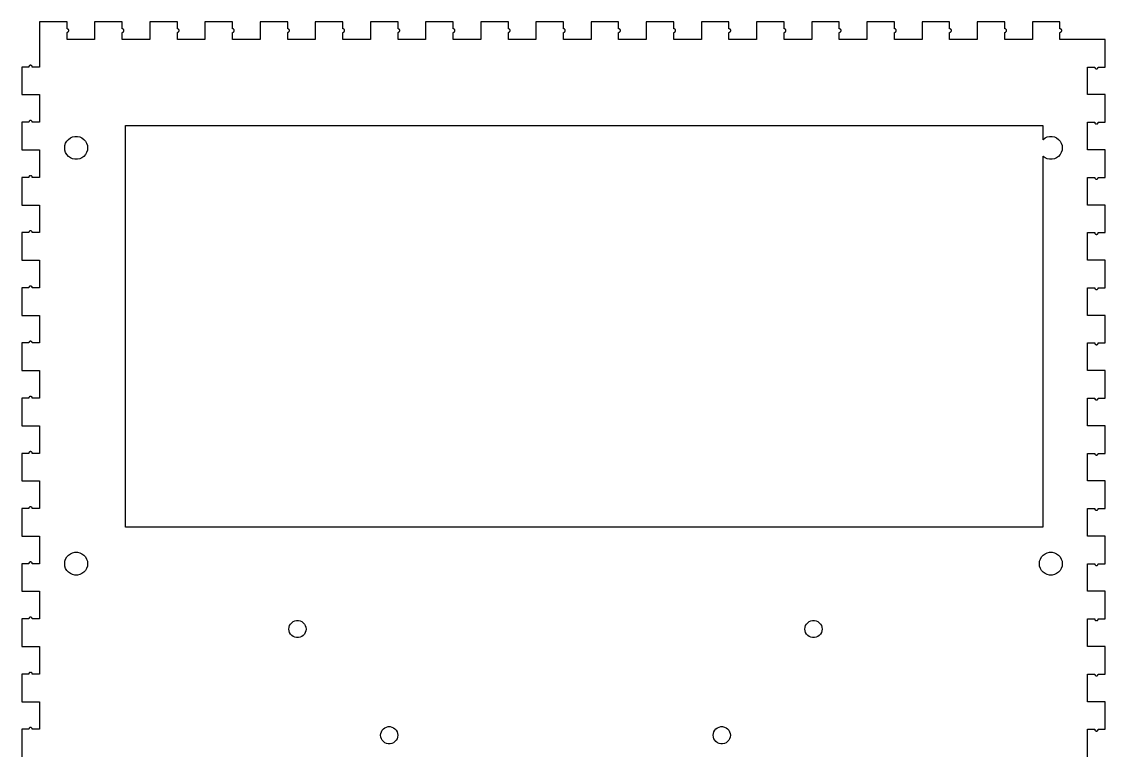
# Model space of a CAD drawing. Header units: metres. Extents: x -196 to 379, y -3 to 499.
# Drawn here: x -3.1 to 185.9, y 118.9 to 245.9 of the extents above; entities that cross this region are included whole.
import ezdxf

# ---------------------------------------------------------------- set-up
doc = ezdxf.new("R2010")
doc.units = ezdxf.units.M

msp = doc.modelspace()

# ---------------------------------------------------------------- linework, layer by layer
for p, q in [((4.81052, 245.9), (0, 245.9)), ((0, 245.9), (0, 237.989)), ((4.81052, 244.658), (4.81052, 245.9)), ((14.4316, 245.9), (9.62105, 245.9)), ((9.62105, 245.9), (9.62105, 242.8)), ((14.4316, 244.658), (14.4316, 245.9)), ((24.0526, 245.9), (19.2421, 245.9)), ((19.2421, 245.9), (19.2421, 242.8)), ((24.0526, 244.658), (24.0526, 245.9)), ((33.6737, 245.9), (28.8631, 245.9)), ((28.8631, 245.9), (28.8631, 242.8)), ((33.6737, 244.658), (33.6737, 245.9)), ((43.2947, 245.9), (38.4842, 245.9)), ((38.4842, 245.9), (38.4842, 242.8)), ((43.2947, 244.658), (43.2947, 245.9)), ((52.9158, 245.9), (48.1053, 245.9)), ((48.1053, 245.9), (48.1053, 242.8)), ((52.9158, 244.658), (52.9158, 245.9)), ((62.5368, 245.9), (57.7263, 245.9)), ((57.7263, 245.9), (57.7263, 242.8)), ((62.5368, 244.658), (62.5368, 245.9)), ((72.1579, 245.9), (67.3474, 245.9)), ((67.3474, 245.9), (67.3474, 242.8)), ((72.1579, 244.658), (72.1579, 245.9)), ((81.7789, 245.9), (76.9684, 245.9)), ((76.9684, 245.9), (76.9684, 242.8)), ((81.7789, 244.658), (81.7789, 245.9)), ((91.4, 245.9), (86.5895, 245.9)), ((86.5895, 245.9), (86.5895, 242.8)), ((91.4, 244.658), (91.4, 245.9)), ((101.021, 245.9), (96.2105, 245.9)), ((96.2105, 245.9), (96.2105, 242.8)), ((101.021, 244.658), (101.021, 245.9)), ((110.642, 245.9), (105.832, 245.9)), ((105.832, 245.9), (105.832, 242.8)), ((110.642, 244.658), (110.642, 245.9)), ((120.263, 245.9), (115.453, 245.9)), ((115.453, 245.9), (115.453, 242.8)), ((120.263, 244.658), (120.263, 245.9)), ((129.884, 245.9), (125.074, 245.9)), ((125.074, 245.9), (125.074, 242.8)), ((129.884, 244.658), (129.884, 245.9)), ((139.505, 245.9), (134.695, 245.9)), ((134.695, 245.9), (134.695, 242.8)), ((139.505, 244.658), (139.505, 245.9)), ((149.126, 245.9), (144.316, 245.9)), ((144.316, 245.9), (144.316, 242.8)), ((149.126, 244.658), (149.126, 245.9)), ((158.747, 245.9), (153.937, 245.9)), ((153.937, 245.9), (153.937, 242.8)), ((158.747, 244.658), (158.747, 245.9)), ((168.368, 245.9), (163.558, 245.9)), ((163.558, 245.9), (163.558, 242.8)), ((168.368, 244.658), (168.368, 245.9)), ((177.989, 245.9), (173.179, 245.9)), ((173.179, 245.9), (173.179, 242.8)), ((177.989, 244.658), (177.989, 245.9)), ((4.84293, 244.658), (4.81052, 244.658)), ((4.81052, 242.8), (4.81052, 244.042)), ((4.81052, 244.042), (4.84293, 244.042)), ((4.90631, 244.645), (4.84293, 244.658)), ((4.84293, 244.042), (4.90631, 244.055)), ((4.96552, 244.618), (4.90631, 244.645)), ((4.90631, 244.055), (4.96552, 244.082)), ((5.01794, 244.58), (4.96552, 244.618)), ((4.96552, 244.082), (5.01794, 244.12)), ((5.06131, 244.532), (5.01794, 244.58)), ((5.01794, 244.12), (5.06131, 244.168)), ((5.09372, 244.476), (5.06131, 244.532)), ((5.06131, 244.168), (5.09372, 244.224)), ((5.11374, 244.414), (5.09372, 244.476)), ((5.09372, 244.224), (5.11374, 244.286)), ((5.12051, 244.35), (5.11374, 244.414)), ((5.11374, 244.286), (5.12051, 244.35)), ((14.464, 244.658), (14.4316, 244.658)), ((14.4316, 242.8), (14.4316, 244.042)), ((14.4316, 244.042), (14.464, 244.042)), ((14.5274, 244.645), (14.464, 244.658)), ((14.464, 244.042), (14.5274, 244.055)), ((14.5866, 244.618), (14.5274, 244.645)), ((14.5274, 244.055), (14.5866, 244.082)), ((14.639, 244.58), (14.5866, 244.618)), ((14.5866, 244.082), (14.639, 244.12)), ((14.6824, 244.532), (14.639, 244.58)), ((14.639, 244.12), (14.6824, 244.168)), ((14.7148, 244.476), (14.6824, 244.532)), ((14.6824, 244.168), (14.7148, 244.224)), ((14.7348, 244.414), (14.7148, 244.476)), ((14.7148, 244.224), (14.7348, 244.286)), ((14.7416, 244.35), (14.7348, 244.414)), ((14.7348, 244.286), (14.7416, 244.35)), ((24.085, 244.658), (24.0526, 244.658)), ((24.0526, 242.8), (24.0526, 244.042)), ((24.0526, 244.042), (24.085, 244.042)), ((24.1484, 244.645), (24.085, 244.658)), ((24.085, 244.042), (24.1484, 244.055)), ((24.2076, 244.618), (24.1484, 244.645)), ((24.1484, 244.055), (24.2076, 244.082)), ((24.26, 244.58), (24.2076, 244.618)), ((24.2076, 244.082), (24.26, 244.12)), ((24.3034, 244.532), (24.26, 244.58)), ((24.26, 244.12), (24.3034, 244.168)), ((24.3358, 244.476), (24.3034, 244.532)), ((24.3034, 244.168), (24.3358, 244.224)), ((24.3558, 244.414), (24.3358, 244.476)), ((24.3358, 244.224), (24.3558, 244.286)), ((24.3626, 244.35), (24.3558, 244.414)), ((24.3558, 244.286), (24.3626, 244.35)), ((33.7061, 244.658), (33.6737, 244.658)), ((33.6737, 242.8), (33.6737, 244.042)), ((33.6737, 244.042), (33.7061, 244.042)), ((33.7695, 244.645), (33.7061, 244.658)), ((33.7061, 244.042), (33.7695, 244.055)), ((33.8287, 244.618), (33.7695, 244.645)), ((33.7695, 244.055), (33.8287, 244.082)), ((33.8811, 244.58), (33.8287, 244.618)), ((33.8287, 244.082), (33.8811, 244.12)), ((33.9245, 244.532), (33.8811, 244.58)), ((33.8811, 244.12), (33.9245, 244.168)), ((33.9569, 244.476), (33.9245, 244.532)), ((33.9245, 244.168), (33.9569, 244.224)), ((33.9769, 244.414), (33.9569, 244.476)), ((33.9569, 244.224), (33.9769, 244.286)), ((33.9837, 244.35), (33.9769, 244.414)), ((33.9769, 244.286), (33.9837, 244.35)), ((43.3271, 244.658), (43.2947, 244.658)), ((43.2947, 242.8), (43.2947, 244.042)), ((43.2947, 244.042), (43.3271, 244.042)), ((43.3905, 244.645), (43.3271, 244.658)), ((43.3271, 244.042), (43.3905, 244.055)), ((43.4497, 244.618), (43.3905, 244.645)), ((43.3905, 244.055), (43.4497, 244.082)), ((43.5022, 244.58), (43.4497, 244.618)), ((43.4497, 244.082), (43.5022, 244.12)), ((43.5455, 244.532), (43.5022, 244.58)), ((43.5022, 244.12), (43.5455, 244.168)), ((43.5779, 244.476), (43.5455, 244.532)), ((43.5455, 244.168), (43.5779, 244.224)), ((43.5979, 244.414), (43.5779, 244.476)), ((43.5779, 244.224), (43.5979, 244.286)), ((43.6047, 244.35), (43.5979, 244.414)), ((43.5979, 244.286), (43.6047, 244.35)), ((52.9482, 244.658), (52.9158, 244.658)), ((52.9158, 242.8), (52.9158, 244.042)), ((52.9158, 244.042), (52.9482, 244.042)), ((53.0116, 244.645), (52.9482, 244.658)), ((52.9482, 244.042), (53.0116, 244.055)), ((53.0708, 244.618), (53.0116, 244.645)), ((53.0116, 244.055), (53.0708, 244.082)), ((53.1232, 244.58), (53.0708, 244.618)), ((53.0708, 244.082), (53.1232, 244.12)), ((53.1666, 244.532), (53.1232, 244.58)), ((53.1232, 244.12), (53.1666, 244.168)), ((53.199, 244.476), (53.1666, 244.532)), ((53.1666, 244.168), (53.199, 244.224)), ((53.219, 244.414), (53.199, 244.476)), ((53.199, 244.224), (53.219, 244.286)), ((53.2258, 244.35), (53.219, 244.414)), ((53.219, 244.286), (53.2258, 244.35)), ((62.5692, 244.658), (62.5368, 244.658)), ((62.5368, 242.8), (62.5368, 244.042)), ((62.5368, 244.042), (62.5692, 244.042)), ((62.6326, 244.645), (62.5692, 244.658)), ((62.5692, 244.042), (62.6326, 244.055)), ((62.6918, 244.618), (62.6326, 244.645)), ((62.6326, 244.055), (62.6918, 244.082)), ((62.7442, 244.58), (62.6918, 244.618)), ((62.6918, 244.082), (62.7442, 244.12)), ((62.7876, 244.532), (62.7442, 244.58)), ((62.7442, 244.12), (62.7876, 244.168)), ((62.82, 244.476), (62.7876, 244.532)), ((62.7876, 244.168), (62.82, 244.224)), ((62.84, 244.414), (62.82, 244.476)), ((62.82, 244.224), (62.84, 244.286)), ((62.8468, 244.35), (62.84, 244.414)), ((62.84, 244.286), (62.8468, 244.35)), ((72.1903, 244.658), (72.1579, 244.658)), ((72.1579, 242.8), (72.1579, 244.042)), ((72.1579, 244.042), (72.1903, 244.042)), ((72.2537, 244.645), (72.1903, 244.658)), ((72.1903, 244.042), (72.2537, 244.055)), ((72.3129, 244.618), (72.2537, 244.645)), ((72.2537, 244.055), (72.3129, 244.082)), ((72.3653, 244.58), (72.3129, 244.618)), ((72.3129, 244.082), (72.3653, 244.12)), ((72.4087, 244.532), (72.3653, 244.58)), ((72.3653, 244.12), (72.4087, 244.168)), ((72.4411, 244.476), (72.4087, 244.532)), ((72.4087, 244.168), (72.4411, 244.224)), ((72.4611, 244.414), (72.4411, 244.476)), ((72.4411, 244.224), (72.4611, 244.286)), ((72.4679, 244.35), (72.4611, 244.414)), ((72.4611, 244.286), (72.4679, 244.35)), ((81.8113, 244.658), (81.7789, 244.658)), ((81.7789, 242.8), (81.7789, 244.042)), ((81.7789, 244.042), (81.8113, 244.042)), ((81.8747, 244.645), (81.8113, 244.658)), ((81.8113, 244.042), (81.8747, 244.055)), ((81.9339, 244.618), (81.8747, 244.645)), ((81.8747, 244.055), (81.9339, 244.082)), ((81.9864, 244.58), (81.9339, 244.618)), ((81.9339, 244.082), (81.9864, 244.12)), ((82.0297, 244.532), (81.9864, 244.58)), ((81.9864, 244.12), (82.0297, 244.168)), ((82.0621, 244.476), (82.0297, 244.532)), ((82.0297, 244.168), (82.0621, 244.224)), ((82.0822, 244.414), (82.0621, 244.476)), ((82.0621, 244.224), (82.0822, 244.286)), ((82.0889, 244.35), (82.0822, 244.414)), ((82.0822, 244.286), (82.0889, 244.35)), ((91.4324, 244.658), (91.4, 244.658)), ((91.4, 242.8), (91.4, 244.042)), ((91.4, 244.042), (91.4324, 244.042)), ((91.4958, 244.645), (91.4324, 244.658)), ((91.4324, 244.042), (91.4958, 244.055)), ((91.555, 244.618), (91.4958, 244.645)), ((91.4958, 244.055), (91.555, 244.082)), ((91.6074, 244.58), (91.555, 244.618)), ((91.555, 244.082), (91.6074, 244.12)), ((91.6508, 244.532), (91.6074, 244.58)), ((91.6074, 244.12), (91.6508, 244.168)), ((91.6832, 244.476), (91.6508, 244.532)), ((91.6508, 244.168), (91.6832, 244.224)), ((91.7032, 244.414), (91.6832, 244.476)), ((91.6832, 244.224), (91.7032, 244.286)), ((91.71, 244.35), (91.7032, 244.414)), ((91.7032, 244.286), (91.71, 244.35)), ((101.053, 244.658), (101.021, 244.658)), ((101.021, 242.8), (101.021, 244.042)), ((101.021, 244.042), (101.053, 244.042)), ((101.117, 244.645), (101.053, 244.658)), ((101.053, 244.042), (101.117, 244.055)), ((101.176, 244.618), (101.117, 244.645)), ((101.117, 244.055), (101.176, 244.082)), ((101.228, 244.58), (101.176, 244.618)), ((101.176, 244.082), (101.228, 244.12)), ((101.272, 244.532), (101.228, 244.58)), ((101.228, 244.12), (101.272, 244.168)), ((101.304, 244.476), (101.272, 244.532)), ((101.272, 244.168), (101.304, 244.224)), ((101.324, 244.414), (101.304, 244.476)), ((101.304, 244.224), (101.324, 244.286)), ((101.331, 244.35), (101.324, 244.414)), ((101.324, 244.286), (101.331, 244.35)), ((110.674, 244.658), (110.642, 244.658)), ((110.642, 242.8), (110.642, 244.042)), ((110.642, 244.042), (110.674, 244.042)), ((110.738, 244.645), (110.674, 244.658)), ((110.674, 244.042), (110.738, 244.055)), ((110.797, 244.618), (110.738, 244.645)), ((110.738, 244.055), (110.797, 244.082)), ((110.85, 244.58), (110.797, 244.618)), ((110.797, 244.082), (110.85, 244.12)), ((110.893, 244.532), (110.85, 244.58)), ((110.85, 244.12), (110.893, 244.168)), ((110.925, 244.476), (110.893, 244.532)), ((110.893, 244.168), (110.925, 244.224)), ((110.945, 244.414), (110.925, 244.476)), ((110.925, 244.224), (110.945, 244.286)), ((110.952, 244.35), (110.945, 244.414)), ((110.945, 244.286), (110.952, 244.35)), ((120.296, 244.658), (120.263, 244.658)), ((120.263, 242.8), (120.263, 244.042)), ((120.263, 244.042), (120.296, 244.042)), ((120.359, 244.645), (120.296, 244.658)), ((120.296, 244.042), (120.359, 244.055)), ((120.418, 244.618), (120.359, 244.645)), ((120.359, 244.055), (120.418, 244.082)), ((120.471, 244.58), (120.418, 244.618)), ((120.418, 244.082), (120.471, 244.12)), ((120.514, 244.532), (120.471, 244.58)), ((120.471, 244.12), (120.514, 244.168)), ((120.546, 244.476), (120.514, 244.532)), ((120.514, 244.168), (120.546, 244.224)), ((120.566, 244.414), (120.546, 244.476)), ((120.546, 244.224), (120.566, 244.286)), ((120.573, 244.35), (120.566, 244.414)), ((120.566, 244.286), (120.573, 244.35)), ((129.917, 244.658), (129.884, 244.658)), ((129.884, 242.8), (129.884, 244.042)), ((129.884, 244.042), (129.917, 244.042)), ((129.98, 244.645), (129.917, 244.658)), ((129.917, 244.042), (129.98, 244.055)), ((130.039, 244.618), (129.98, 244.645)), ((129.98, 244.055), (130.039, 244.082)), ((130.092, 244.58), (130.039, 244.618)), ((130.039, 244.082), (130.092, 244.12)), ((130.135, 244.532), (130.092, 244.58)), ((130.092, 244.12), (130.135, 244.168)), ((130.167, 244.476), (130.135, 244.532)), ((130.135, 244.168), (130.167, 244.224)), ((130.187, 244.414), (130.167, 244.476)), ((130.167, 244.224), (130.187, 244.286)), ((130.194, 244.35), (130.187, 244.414)), ((130.187, 244.286), (130.194, 244.35)), ((139.538, 244.658), (139.505, 244.658)), ((139.505, 242.8), (139.505, 244.042)), ((139.505, 244.042), (139.538, 244.042)), ((139.601, 244.645), (139.538, 244.658)), ((139.538, 244.042), (139.601, 244.055)), ((139.66, 244.618), (139.601, 244.645)), ((139.601, 244.055), (139.66, 244.082)), ((139.713, 244.58), (139.66, 244.618)), ((139.66, 244.082), (139.713, 244.12)), ((139.756, 244.532), (139.713, 244.58)), ((139.713, 244.12), (139.756, 244.168)), ((139.788, 244.476), (139.756, 244.532)), ((139.756, 244.168), (139.788, 244.224)), ((139.808, 244.414), (139.788, 244.476)), ((139.788, 244.224), (139.808, 244.286)), ((139.815, 244.35), (139.808, 244.414)), ((139.808, 244.286), (139.815, 244.35)), ((149.159, 244.658), (149.126, 244.658)), ((149.126, 242.8), (149.126, 244.042)), ((149.126, 244.042), (149.159, 244.042)), ((149.222, 244.645), (149.159, 244.658)), ((149.159, 244.042), (149.222, 244.055)), ((149.281, 244.618), (149.222, 244.645)), ((149.222, 244.055), (149.281, 244.082)), ((149.334, 244.58), (149.281, 244.618)), ((149.281, 244.082), (149.334, 244.12)), ((149.377, 244.532), (149.334, 244.58)), ((149.334, 244.12), (149.377, 244.168)), ((149.41, 244.476), (149.377, 244.532)), ((149.377, 244.168), (149.41, 244.224)), ((149.43, 244.414), (149.41, 244.476)), ((149.41, 244.224), (149.43, 244.286)), ((149.436, 244.35), (149.43, 244.414)), ((149.43, 244.286), (149.436, 244.35)), ((158.78, 244.658), (158.747, 244.658)), ((158.747, 242.8), (158.747, 244.042)), ((158.747, 244.042), (158.78, 244.042)), ((158.843, 244.645), (158.78, 244.658)), ((158.78, 244.042), (158.843, 244.055)), ((158.902, 244.618), (158.843, 244.645)), ((158.843, 244.055), (158.902, 244.082)), ((158.955, 244.58), (158.902, 244.618)), ((158.902, 244.082), (158.955, 244.12)), ((158.998, 244.532), (158.955, 244.58)), ((158.955, 244.12), (158.998, 244.168)), ((159.031, 244.476), (158.998, 244.532)), ((158.998, 244.168), (159.031, 244.224)), ((159.051, 244.414), (159.031, 244.476)), ((159.031, 244.224), (159.051, 244.286)), ((159.057, 244.35), (159.051, 244.414)), ((159.051, 244.286), (159.057, 244.35)), ((168.401, 244.658), (168.368, 244.658)), ((168.368, 242.8), (168.368, 244.042)), ((168.368, 244.042), (168.401, 244.042)), ((168.464, 244.645), (168.401, 244.658)), ((168.401, 244.042), (168.464, 244.055)), ((168.523, 244.618), (168.464, 244.645)), ((168.464, 244.055), (168.523, 244.082)), ((168.576, 244.58), (168.523, 244.618)), ((168.523, 244.082), (168.576, 244.12)), ((168.619, 244.532), (168.576, 244.58)), ((168.576, 244.12), (168.619, 244.168)), ((168.652, 244.476), (168.619, 244.532)), ((168.619, 244.168), (168.652, 244.224)), ((168.672, 244.414), (168.652, 244.476)), ((168.652, 244.224), (168.672, 244.286)), ((168.678, 244.35), (168.672, 244.414)), ((168.672, 244.286), (168.678, 244.35)), ((178.022, 244.658), (177.989, 244.658)), ((177.989, 242.8), (177.989, 244.042)), ((177.989, 244.042), (178.022, 244.042)), ((178.085, 244.645), (178.022, 244.658)), ((178.022, 244.042), (178.085, 244.055)), ((178.144, 244.618), (178.085, 244.645)), ((178.085, 244.055), (178.144, 244.082)), ((178.197, 244.58), (178.144, 244.618)), ((178.144, 244.082), (178.197, 244.12)), ((178.24, 244.532), (178.197, 244.58)), ((178.197, 244.12), (178.24, 244.168)), ((178.273, 244.476), (178.24, 244.532)), ((178.24, 244.168), (178.273, 244.224)), ((178.293, 244.414), (178.273, 244.476)), ((178.273, 244.224), (178.293, 244.286)), ((178.299, 244.35), (178.293, 244.414)), ((178.293, 244.286), (178.299, 244.35)), ((9.62105, 242.8), (4.81052, 242.8)), ((19.2421, 242.8), (14.4316, 242.8)), ((28.8631, 242.8), (24.0526, 242.8)), ((38.4842, 242.8), (33.6737, 242.8)), ((48.1053, 242.8), (43.2947, 242.8)), ((57.7263, 242.8), (52.9158, 242.8)), ((67.3474, 242.8), (62.5368, 242.8)), ((76.9684, 242.8), (72.1579, 242.8)), ((86.5895, 242.8), (81.7789, 242.8)), ((96.2105, 242.8), (91.4, 242.8)), ((105.832, 242.8), (101.021, 242.8)), ((115.453, 242.8), (110.642, 242.8)), ((125.074, 242.8), (120.263, 242.8)), ((134.695, 242.8), (129.884, 242.8)), ((144.316, 242.8), (139.505, 242.8)), ((153.937, 242.8), (149.126, 242.8)), ((163.558, 242.8), (158.747, 242.8)), ((173.179, 242.8), (168.368, 242.8)), ((185.9, 242.8), (177.989, 242.8)), ((185.9, 237.989), (185.9, 242.8)), ((-1.81845, 238.144), (-1.84482, 238.085)), ((-1.78036, 238.197), (-1.81845, 238.144)), ((-1.73219, 238.24), (-1.78036, 238.197)), ((-1.67607, 238.273), (-1.73219, 238.24)), ((-1.61444, 238.293), (-1.67607, 238.273)), ((-1.54999, 238.299), (-1.61444, 238.293)), ((-1.48553, 238.293), (-1.54999, 238.299)), ((-1.4239, 238.273), (-1.48553, 238.293)), ((-1.36777, 238.24), (-1.4239, 238.273)), ((-1.31961, 238.197), (-1.36777, 238.24)), ((-1.28152, 238.144), (-1.31961, 238.197)), ((-1.25516, 238.085), (-1.28152, 238.144)), ((-1.85829, 237.989), (-3.09999, 237.989)), ((-3.09999, 237.989), (-3.09999, 233.179)), ((-1.84482, 238.085), (-1.85829, 238.022)), ((-1.85829, 238.022), (-1.85829, 237.989)), ((-1.24168, 238.022), (-1.25516, 238.085)), ((-1.24168, 237.989), (-1.24168, 238.022)), ((0, 237.989), (-1.24168, 237.989)), ((182.8, 233.179), (182.8, 237.989)), ((182.8, 237.989), (184.042, 237.989)), ((184.042, 237.989), (184.042, 237.957)), ((184.042, 237.957), (184.055, 237.894)), ((184.055, 237.894), (184.082, 237.834)), ((184.082, 237.834), (184.12, 237.782)), ((184.12, 237.782), (184.168, 237.739)), ((184.168, 237.739), (184.224, 237.706)), ((184.224, 237.706), (184.286, 237.686)), ((184.286, 237.686), (184.35, 237.679)), ((184.35, 237.679), (184.414, 237.686)), ((184.414, 237.686), (184.476, 237.706)), ((184.476, 237.706), (184.532, 237.739)), ((184.532, 237.739), (184.58, 237.782)), ((184.58, 237.782), (184.618, 237.834)), ((184.618, 237.834), (184.645, 237.894)), ((184.645, 237.894), (184.658, 237.957)), ((184.658, 237.957), (184.658, 237.989)), ((184.658, 237.989), (185.9, 237.989)), ((-3.09999, 233.179), (0, 233.179)), ((0, 233.179), (0, 228.368)), ((185.9, 233.179), (182.8, 233.179)), ((185.9, 228.368), (185.9, 233.179)), ((-1.85829, 228.368), (-3.09999, 228.368)), ((-3.09999, 228.368), (-3.09999, 223.558)), ((-1.84482, 228.464), (-1.85829, 228.401)), ((-1.85829, 228.401), (-1.85829, 228.368)), ((-1.81845, 228.523), (-1.84482, 228.464)), ((-1.78036, 228.576), (-1.81845, 228.523)), ((-1.73219, 228.619), (-1.78036, 228.576)), ((-1.67607, 228.652), (-1.73219, 228.619)), ((-1.61444, 228.672), (-1.67607, 228.652)), ((-1.54999, 228.678), (-1.61444, 228.672)), ((-1.48553, 228.672), (-1.54999, 228.678)), ((-1.4239, 228.652), (-1.48553, 228.672)), ((-1.36777, 228.619), (-1.4239, 228.652)), ((-1.31961, 228.576), (-1.36777, 228.619)), ((-1.28152, 228.523), (-1.31961, 228.576)), ((-1.25516, 228.464), (-1.28152, 228.523)), ((-1.24168, 228.401), (-1.25516, 228.464)), ((-1.24168, 228.368), (-1.24168, 228.401)), ((0, 228.368), (-1.24168, 228.368)), ((15, 157.8), (15, 227.8)), ((15, 227.8), (175, 227.8)), ((175, 227.8), (175, 225.318)), ((182.8, 223.558), (182.8, 228.368)), ((182.8, 228.368), (184.042, 228.368)), ((184.042, 228.368), (184.042, 228.336)), ((184.042, 228.336), (184.055, 228.273)), ((184.055, 228.273), (184.082, 228.213)), ((184.082, 228.213), (184.12, 228.161)), ((184.12, 228.161), (184.168, 228.118)), ((184.168, 228.118), (184.224, 228.085)), ((184.224, 228.085), (184.286, 228.065)), ((184.286, 228.065), (184.35, 228.058)), ((184.35, 228.058), (184.414, 228.065)), ((184.414, 228.065), (184.476, 228.085)), ((184.476, 228.085), (184.532, 228.118)), ((184.532, 228.118), (184.58, 228.161)), ((184.58, 228.161), (184.618, 228.213)), ((184.618, 228.213), (184.645, 228.273)), ((184.645, 228.273), (184.658, 228.336)), ((184.658, 228.336), (184.658, 228.368)), ((184.658, 228.368), (185.9, 228.368)), ((4.57291, 224.713), (4.78195, 225.076)), ((4.78195, 225.076), (5.06174, 225.386)), ((5.06174, 225.386), (5.39999, 225.632)), ((5.39999, 225.632), (5.78195, 225.802)), ((5.78195, 225.802), (6.19093, 225.889)), ((6.19093, 225.889), (6.60905, 225.889)), ((6.60905, 225.889), (7.01802, 225.802)), ((7.01802, 225.802), (7.39999, 225.632)), ((7.39999, 225.632), (7.73825, 225.386)), ((7.73825, 225.386), (8.01802, 225.076)), ((8.01802, 225.076), (8.22708, 224.713)), ((175, 225.318), (175.062, 225.386)), ((175.062, 225.386), (175.4, 225.632)), ((175.4, 225.632), (175.782, 225.802)), ((175.782, 225.802), (176.191, 225.889)), ((176.191, 225.889), (176.609, 225.889)), ((176.609, 225.889), (177.018, 225.802)), ((177.018, 225.802), (177.4, 225.632)), ((177.4, 225.632), (177.738, 225.386)), ((177.738, 225.386), (178.018, 225.076)), ((178.018, 225.076), (178.227, 224.713)), ((-3.09999, 223.558), (0, 223.558)), ((0, 223.558), (0, 218.747)), ((4.39999, 223.9), (4.4437, 224.316)), ((4.4437, 223.484), (4.39999, 223.9)), ((4.4437, 224.316), (4.57291, 224.713)), ((4.57291, 223.087), (4.4437, 223.484)), ((4.78195, 222.724), (4.57291, 223.087)), ((8.22708, 223.087), (8.01802, 222.724)), ((8.22708, 224.713), (8.35629, 224.316)), ((8.35629, 223.484), (8.22708, 223.087)), ((8.35629, 224.316), (8.39999, 223.9)), ((8.39999, 223.9), (8.35629, 223.484)), ((178.227, 223.087), (178.018, 222.724)), ((178.227, 224.713), (178.356, 224.316)), ((178.356, 223.484), (178.227, 223.087)), ((178.356, 224.316), (178.4, 223.9)), ((178.4, 223.9), (178.356, 223.484)), ((185.9, 223.558), (182.8, 223.558)), ((185.9, 218.747), (185.9, 223.558)), ((5.06174, 222.414), (4.78195, 222.724)), ((5.39999, 222.168), (5.06174, 222.414)), ((5.78195, 221.998), (5.39999, 222.168)), ((6.19093, 221.911), (5.78195, 221.998)), ((6.60905, 221.911), (6.19093, 221.911)), ((7.01802, 221.998), (6.60905, 221.911)), ((7.39999, 222.168), (7.01802, 221.998)), ((7.73825, 222.414), (7.39999, 222.168)), ((8.01802, 222.724), (7.73825, 222.414)), ((175.062, 222.414), (175, 222.482)), ((175, 222.482), (175, 157.8)), ((175.4, 222.168), (175.062, 222.414)), ((175.782, 221.998), (175.4, 222.168)), ((176.191, 221.911), (175.782, 221.998)), ((176.609, 221.911), (176.191, 221.911)), ((177.018, 221.998), (176.609, 221.911)), ((177.4, 222.168), (177.018, 221.998)), ((177.738, 222.414), (177.4, 222.168)), ((178.018, 222.724), (177.738, 222.414)), ((-1.85829, 218.747), (-3.09999, 218.747)), ((-3.09999, 218.747), (-3.09999, 213.937)), ((-1.84482, 218.843), (-1.85829, 218.78)), ((-1.85829, 218.78), (-1.85829, 218.747)), ((-1.81845, 218.902), (-1.84482, 218.843)), ((-1.78036, 218.955), (-1.81845, 218.902)), ((-1.73219, 218.998), (-1.78036, 218.955)), ((-1.67607, 219.031), (-1.73219, 218.998)), ((-1.61444, 219.051), (-1.67607, 219.031)), ((-1.54999, 219.057), (-1.61444, 219.051)), ((-1.48553, 219.051), (-1.54999, 219.057)), ((-1.4239, 219.031), (-1.48553, 219.051)), ((-1.36777, 218.998), (-1.4239, 219.031)), ((-1.31961, 218.955), (-1.36777, 218.998)), ((-1.28152, 218.902), (-1.31961, 218.955)), ((-1.25516, 218.843), (-1.28152, 218.902)), ((-1.24168, 218.78), (-1.25516, 218.843)), ((-1.24168, 218.747), (-1.24168, 218.78)), ((0, 218.747), (-1.24168, 218.747)), ((182.8, 213.937), (182.8, 218.747)), ((182.8, 218.747), (184.042, 218.747)), ((184.042, 218.747), (184.042, 218.715)), ((184.042, 218.715), (184.055, 218.652)), ((184.055, 218.652), (184.082, 218.592)), ((184.082, 218.592), (184.12, 218.54)), ((184.12, 218.54), (184.168, 218.497)), ((184.168, 218.497), (184.224, 218.464)), ((184.224, 218.464), (184.286, 218.444)), ((184.286, 218.444), (184.35, 218.437)), ((184.35, 218.437), (184.414, 218.444)), ((184.414, 218.444), (184.476, 218.464)), ((184.476, 218.464), (184.532, 218.497)), ((184.532, 218.497), (184.58, 218.54)), ((184.58, 218.54), (184.618, 218.592)), ((184.618, 218.592), (184.645, 218.652)), ((184.645, 218.652), (184.658, 218.715)), ((184.658, 218.715), (184.658, 218.747)), ((184.658, 218.747), (185.9, 218.747)), ((-3.09999, 213.937), (0, 213.937)), ((0, 213.937), (0, 209.126)), ((185.9, 213.937), (182.8, 213.937)), ((185.9, 209.126), (185.9, 213.937)), ((-1.85829, 209.126), (-3.09999, 209.126)), ((-3.09999, 209.126), (-3.09999, 204.316)), ((-1.84482, 209.222), (-1.85829, 209.159)), ((-1.85829, 209.159), (-1.85829, 209.126)), ((-1.81845, 209.281), (-1.84482, 209.222)), ((-1.78036, 209.334), (-1.81845, 209.281)), ((-1.73219, 209.377), (-1.78036, 209.334)), ((-1.67607, 209.41), (-1.73219, 209.377)), ((-1.61444, 209.43), (-1.67607, 209.41)), ((-1.54999, 209.436), (-1.61444, 209.43)), ((-1.48553, 209.43), (-1.54999, 209.436)), ((-1.4239, 209.41), (-1.48553, 209.43)), ((-1.36777, 209.377), (-1.4239, 209.41)), ((-1.31961, 209.334), (-1.36777, 209.377)), ((-1.28152, 209.281), (-1.31961, 209.334)), ((-1.25516, 209.222), (-1.28152, 209.281)), ((-1.24168, 209.159), (-1.25516, 209.222)), ((-1.24168, 209.126), (-1.24168, 209.159)), ((0, 209.126), (-1.24168, 209.126)), ((182.8, 204.316), (182.8, 209.126)), ((182.8, 209.126), (184.042, 209.126)), ((184.042, 209.126), (184.042, 209.094)), ((184.042, 209.094), (184.055, 209.031)), ((184.055, 209.031), (184.082, 208.971)), ((184.082, 208.971), (184.12, 208.919)), ((184.12, 208.919), (184.168, 208.876)), ((184.168, 208.876), (184.224, 208.843)), ((184.224, 208.843), (184.286, 208.823)), ((184.286, 208.823), (184.35, 208.816)), ((184.35, 208.816), (184.414, 208.823)), ((184.414, 208.823), (184.476, 208.843)), ((184.476, 208.843), (184.532, 208.876)), ((184.532, 208.876), (184.58, 208.919)), ((184.58, 208.919), (184.618, 208.971)), ((184.618, 208.971), (184.645, 209.031)), ((184.645, 209.031), (184.658, 209.094)), ((184.658, 209.094), (184.658, 209.126)), ((184.658, 209.126), (185.9, 209.126)), ((-3.09999, 204.316), (0, 204.316)), ((0, 204.316), (0, 199.505)), ((185.9, 204.316), (182.8, 204.316)), ((185.9, 199.505), (185.9, 204.316)), ((-1.85829, 199.505), (-3.09999, 199.505)), ((-3.09999, 199.505), (-3.09999, 194.695)), ((-1.84482, 199.601), (-1.85829, 199.538)), ((-1.85829, 199.538), (-1.85829, 199.505)), ((-1.81845, 199.66), (-1.84482, 199.601)), ((-1.78036, 199.713), (-1.81845, 199.66)), ((-1.73219, 199.756), (-1.78036, 199.713)), ((-1.67607, 199.788), (-1.73219, 199.756)), ((-1.61444, 199.808), (-1.67607, 199.788)), ((-1.54999, 199.815), (-1.61444, 199.808)), ((-1.48553, 199.808), (-1.54999, 199.815)), ((-1.4239, 199.788), (-1.48553, 199.808)), ((-1.36777, 199.756), (-1.4239, 199.788)), ((-1.31961, 199.713), (-1.36777, 199.756)), ((-1.28152, 199.66), (-1.31961, 199.713)), ((-1.25516, 199.601), (-1.28152, 199.66)), ((-1.24168, 199.538), (-1.25516, 199.601)), ((-1.24168, 199.505), (-1.24168, 199.538)), ((0, 199.505), (-1.24168, 199.505)), ((182.8, 194.695), (182.8, 199.505)), ((182.8, 199.505), (184.042, 199.505)), ((184.042, 199.505), (184.042, 199.473)), ((184.042, 199.473), (184.055, 199.409)), ((184.055, 199.409), (184.082, 199.35)), ((184.082, 199.35), (184.12, 199.298)), ((184.12, 199.298), (184.168, 199.254)), ((184.168, 199.254), (184.224, 199.222)), ((184.224, 199.222), (184.286, 199.202)), ((184.286, 199.202), (184.35, 199.195)), ((184.35, 199.195), (184.414, 199.202)), ((184.414, 199.202), (184.476, 199.222)), ((184.476, 199.222), (184.532, 199.254)), ((184.532, 199.254), (184.58, 199.298)), ((184.58, 199.298), (184.618, 199.35)), ((184.618, 199.35), (184.645, 199.409)), ((184.645, 199.409), (184.658, 199.473)), ((184.658, 199.473), (184.658, 199.505)), ((184.658, 199.505), (185.9, 199.505)), ((-3.09999, 194.695), (0, 194.695)), ((0, 194.695), (0, 189.884)), ((185.9, 194.695), (182.8, 194.695)), ((185.9, 189.884), (185.9, 194.695)), ((-1.85829, 189.884), (-3.09999, 189.884)), ((-3.09999, 189.884), (-3.09999, 185.074)), ((-1.84482, 189.98), (-1.85829, 189.917)), ((-1.85829, 189.917), (-1.85829, 189.884)), ((-1.81845, 190.039), (-1.84482, 189.98)), ((-1.78036, 190.092), (-1.81845, 190.039)), ((-1.73219, 190.135), (-1.78036, 190.092)), ((-1.67607, 190.167), (-1.73219, 190.135)), ((-1.61444, 190.187), (-1.67607, 190.167)), ((-1.54999, 190.194), (-1.61444, 190.187)), ((-1.48553, 190.187), (-1.54999, 190.194)), ((-1.4239, 190.167), (-1.48553, 190.187)), ((-1.36777, 190.135), (-1.4239, 190.167)), ((-1.31961, 190.092), (-1.36777, 190.135)), ((-1.28152, 190.039), (-1.31961, 190.092)), ((-1.25516, 189.98), (-1.28152, 190.039)), ((-1.24168, 189.917), (-1.25516, 189.98)), ((-1.24168, 189.884), (-1.24168, 189.917)), ((0, 189.884), (-1.24168, 189.884)), ((182.8, 185.074), (182.8, 189.884)), ((182.8, 189.884), (184.042, 189.884)), ((184.042, 189.884), (184.042, 189.852)), ((184.042, 189.852), (184.055, 189.788)), ((184.055, 189.788), (184.082, 189.729)), ((184.082, 189.729), (184.12, 189.677)), ((184.12, 189.677), (184.168, 189.633)), ((184.168, 189.633), (184.224, 189.601)), ((184.224, 189.601), (184.286, 189.581)), ((184.286, 189.581), (184.35, 189.574)), ((184.35, 189.574), (184.414, 189.581)), ((184.414, 189.581), (184.476, 189.601)), ((184.476, 189.601), (184.532, 189.633)), ((184.532, 189.633), (184.58, 189.677)), ((184.58, 189.677), (184.618, 189.729)), ((184.618, 189.729), (184.645, 189.788)), ((184.645, 189.788), (184.658, 189.852)), ((184.658, 189.852), (184.658, 189.884)), ((184.658, 189.884), (185.9, 189.884)), ((-3.09999, 185.074), (0, 185.074)), ((0, 185.074), (0, 180.263)), ((185.9, 185.074), (182.8, 185.074)), ((185.9, 180.263), (185.9, 185.074)), ((-1.85829, 180.263), (-3.09999, 180.263)), ((-3.09999, 180.263), (-3.09999, 175.453)), ((-1.84482, 180.359), (-1.85829, 180.296)), ((-1.85829, 180.296), (-1.85829, 180.263)), ((-1.81845, 180.418), (-1.84482, 180.359)), ((-1.78036, 180.471), (-1.81845, 180.418)), ((-1.73219, 180.514), (-1.78036, 180.471)), ((-1.67607, 180.546), (-1.73219, 180.514)), ((-1.61444, 180.566), (-1.67607, 180.546)), ((-1.54999, 180.573), (-1.61444, 180.566)), ((-1.48553, 180.566), (-1.54999, 180.573)), ((-1.4239, 180.546), (-1.48553, 180.566)), ((-1.36777, 180.514), (-1.4239, 180.546)), ((-1.31961, 180.471), (-1.36777, 180.514)), ((-1.28152, 180.418), (-1.31961, 180.471)), ((-1.25516, 180.359), (-1.28152, 180.418)), ((-1.24168, 180.296), (-1.25516, 180.359)), ((-1.24168, 180.263), (-1.24168, 180.296)), ((0, 180.263), (-1.24168, 180.263)), ((182.8, 175.453), (182.8, 180.263)), ((182.8, 180.263), (184.042, 180.263)), ((184.042, 180.263), (184.042, 180.231)), ((184.042, 180.231), (184.055, 180.167)), ((184.055, 180.167), (184.082, 180.108)), ((184.082, 180.108), (184.12, 180.056)), ((184.12, 180.056), (184.168, 180.012)), ((184.168, 180.012), (184.224, 179.98)), ((184.224, 179.98), (184.286, 179.96)), ((184.286, 179.96), (184.35, 179.953)), ((184.35, 179.953), (184.414, 179.96)), ((184.414, 179.96), (184.476, 179.98)), ((184.476, 179.98), (184.532, 180.012)), ((184.532, 180.012), (184.58, 180.056)), ((184.58, 180.056), (184.618, 180.108)), ((184.618, 180.108), (184.645, 180.167)), ((184.645, 180.167), (184.658, 180.231)), ((184.658, 180.231), (184.658, 180.263)), ((184.658, 180.263), (185.9, 180.263)), ((-3.09999, 175.453), (0, 175.453)), ((0, 175.453), (0, 170.642)), ((185.9, 175.453), (182.8, 175.453)), ((185.9, 170.642), (185.9, 175.453)), ((-1.85829, 170.642), (-3.09999, 170.642)), ((-3.09999, 170.642), (-3.09999, 165.832)), ((-1.84482, 170.738), (-1.85829, 170.674)), ((-1.85829, 170.674), (-1.85829, 170.642)), ((-1.81845, 170.797), (-1.84482, 170.738)), ((-1.78036, 170.85), (-1.81845, 170.797)), ((-1.73219, 170.893), (-1.78036, 170.85)), ((-1.67607, 170.925), (-1.73219, 170.893)), ((-1.61444, 170.945), (-1.67607, 170.925)), ((-1.54999, 170.952), (-1.61444, 170.945)), ((-1.48553, 170.945), (-1.54999, 170.952)), ((-1.4239, 170.925), (-1.48553, 170.945)), ((-1.36777, 170.893), (-1.4239, 170.925)), ((-1.31961, 170.85), (-1.36777, 170.893)), ((-1.28152, 170.797), (-1.31961, 170.85)), ((-1.25516, 170.738), (-1.28152, 170.797)), ((-1.24168, 170.674), (-1.25516, 170.738)), ((-1.24168, 170.642), (-1.24168, 170.674)), ((0, 170.642), (-1.24168, 170.642)), ((182.8, 165.832), (182.8, 170.642)), ((182.8, 170.642), (184.042, 170.642)), ((184.042, 170.642), (184.042, 170.61)), ((184.042, 170.61), (184.055, 170.546)), ((184.055, 170.546), (184.082, 170.487)), ((184.082, 170.487), (184.12, 170.435)), ((184.12, 170.435), (184.168, 170.391)), ((184.168, 170.391), (184.224, 170.359)), ((184.224, 170.359), (184.286, 170.339)), ((184.286, 170.339), (184.35, 170.332)), ((184.35, 170.332), (184.414, 170.339)), ((184.414, 170.339), (184.476, 170.359)), ((184.476, 170.359), (184.532, 170.391)), ((184.532, 170.391), (184.58, 170.435)), ((184.58, 170.435), (184.618, 170.487)), ((184.618, 170.487), (184.645, 170.546)), ((184.645, 170.546), (184.658, 170.61)), ((184.658, 170.61), (184.658, 170.642)), ((184.658, 170.642), (185.9, 170.642)), ((-3.09999, 165.832), (0, 165.832)), ((0, 165.832), (0, 161.021)), ((185.9, 165.832), (182.8, 165.832)), ((185.9, 161.021), (185.9, 165.832)), ((-1.85829, 161.021), (-3.09999, 161.021)), ((-3.09999, 161.021), (-3.09999, 156.211)), ((-1.84482, 161.117), (-1.85829, 161.053)), ((-1.85829, 161.053), (-1.85829, 161.021)), ((-1.81845, 161.176), (-1.84482, 161.117)), ((-1.78036, 161.228), (-1.81845, 161.176)), ((-1.73219, 161.272), (-1.78036, 161.228)), ((-1.67607, 161.304), (-1.73219, 161.272)), ((-1.61444, 161.324), (-1.67607, 161.304)), ((-1.54999, 161.331), (-1.61444, 161.324)), ((-1.48553, 161.324), (-1.54999, 161.331)), ((-1.4239, 161.304), (-1.48553, 161.324)), ((-1.36777, 161.272), (-1.4239, 161.304)), ((-1.31961, 161.228), (-1.36777, 161.272)), ((-1.28152, 161.176), (-1.31961, 161.228)), ((-1.25516, 161.117), (-1.28152, 161.176)), ((-1.24168, 161.053), (-1.25516, 161.117)), ((-1.24168, 161.021), (-1.24168, 161.053)), ((0, 161.021), (-1.24168, 161.021)), ((182.8, 156.211), (182.8, 161.021)), ((182.8, 161.021), (184.042, 161.021)), ((184.042, 161.021), (184.042, 160.989)), ((184.042, 160.989), (184.055, 160.925)), ((184.055, 160.925), (184.082, 160.866)), ((184.082, 160.866), (184.12, 160.814)), ((184.12, 160.814), (184.168, 160.77)), ((184.168, 160.77), (184.224, 160.738)), ((184.224, 160.738), (184.286, 160.718)), ((184.286, 160.718), (184.35, 160.711)), ((184.35, 160.711), (184.414, 160.718)), ((184.414, 160.718), (184.476, 160.738)), ((184.476, 160.738), (184.532, 160.77)), ((184.532, 160.77), (184.58, 160.814)), ((184.58, 160.814), (184.618, 160.866)), ((184.618, 160.866), (184.645, 160.925)), ((184.645, 160.925), (184.658, 160.989)), ((184.658, 160.989), (184.658, 161.021)), ((184.658, 161.021), (185.9, 161.021)), ((175, 157.8), (15, 157.8)), ((-3.09999, 156.211), (0, 156.211)), ((0, 156.211), (0, 151.4)), ((185.9, 156.211), (182.8, 156.211)), ((185.9, 151.4), (185.9, 156.211)), ((5.06174, 152.886), (5.39999, 153.132)), ((5.39999, 153.132), (5.78195, 153.302)), ((5.78195, 153.302), (6.19093, 153.389)), ((6.19093, 153.389), (6.60905, 153.389)), ((6.60905, 153.389), (7.01802, 153.302)), ((7.01802, 153.302), (7.39999, 153.132)), ((7.39999, 153.132), (7.73825, 152.886)), ((175.062, 152.886), (175.4, 153.132)), ((175.4, 153.132), (175.782, 153.302)), ((175.782, 153.302), (176.191, 153.389)), ((176.191, 153.389), (176.609, 153.389)), ((176.609, 153.389), (177.018, 153.302)), ((177.018, 153.302), (177.4, 153.132)), ((177.4, 153.132), (177.738, 152.886)), ((-1.85829, 151.4), (-3.09999, 151.4)), ((-3.09999, 151.4), (-3.09999, 146.589)), ((-1.84482, 151.496), (-1.85829, 151.432)), ((-1.85829, 151.432), (-1.85829, 151.4)), ((-1.81845, 151.555), (-1.84482, 151.496)), ((-1.78036, 151.607), (-1.81845, 151.555)), ((-1.73219, 151.651), (-1.78036, 151.607)), ((-1.67607, 151.683), (-1.73219, 151.651)), ((-1.61444, 151.703), (-1.67607, 151.683)), ((-1.54999, 151.71), (-1.61444, 151.703)), ((-1.48553, 151.703), (-1.54999, 151.71)), ((-1.4239, 151.683), (-1.48553, 151.703)), ((-1.36777, 151.651), (-1.4239, 151.683)), ((-1.31961, 151.607), (-1.36777, 151.651)), ((-1.28152, 151.555), (-1.31961, 151.607)), ((-1.25516, 151.496), (-1.28152, 151.555)), ((-1.24168, 151.432), (-1.25516, 151.496)), ((-1.24168, 151.4), (-1.24168, 151.432)), ((0, 151.4), (-1.24168, 151.4)), ((4.39999, 151.4), (4.4437, 151.816)), ((4.4437, 150.984), (4.39999, 151.4)), ((4.4437, 151.816), (4.57291, 152.213)), ((4.57291, 152.213), (4.78195, 152.576)), ((4.78195, 152.576), (5.06174, 152.886)), ((7.73825, 152.886), (8.01802, 152.576)), ((8.01802, 152.576), (8.22708, 152.213)), ((8.22708, 152.213), (8.35629, 151.816)), ((8.35629, 151.816), (8.39999, 151.4)), ((8.39999, 151.4), (8.35629, 150.984)), ((174.4, 151.4), (174.444, 151.816)), ((174.444, 150.984), (174.4, 151.4)), ((174.444, 151.816), (174.573, 152.213)), ((174.573, 152.213), (174.782, 152.576)), ((174.782, 152.576), (175.062, 152.886)), ((177.738, 152.886), (178.018, 152.576)), ((178.018, 152.576), (178.227, 152.213)), ((178.227, 152.213), (178.356, 151.816)), ((178.356, 151.816), (178.4, 151.4)), ((178.4, 151.4), (178.356, 150.984)), ((182.8, 146.589), (182.8, 151.4)), ((182.8, 151.4), (184.042, 151.4)), ((184.042, 151.4), (184.042, 151.368)), ((184.042, 151.368), (184.055, 151.304)), ((184.055, 151.304), (184.082, 151.245)), ((184.082, 151.245), (184.12, 151.193)), ((184.58, 151.193), (184.618, 151.245)), ((184.618, 151.245), (184.645, 151.304)), ((184.645, 151.304), (184.658, 151.368)), ((184.658, 151.368), (184.658, 151.4)), ((184.658, 151.4), (185.9, 151.4)), ((4.57291, 150.587), (4.4437, 150.984)), ((4.78195, 150.224), (4.57291, 150.587)), ((5.06174, 149.914), (4.78195, 150.224)), ((5.39999, 149.668), (5.06174, 149.914)), ((5.78195, 149.498), (5.39999, 149.668)), ((6.19093, 149.411), (5.78195, 149.498)), ((6.60905, 149.411), (6.19093, 149.411)), ((7.01802, 149.498), (6.60905, 149.411)), ((7.39999, 149.668), (7.01802, 149.498)), ((7.73825, 149.914), (7.39999, 149.668)), ((8.01802, 150.224), (7.73825, 149.914)), ((8.22708, 150.587), (8.01802, 150.224)), ((8.35629, 150.984), (8.22708, 150.587)), ((174.573, 150.587), (174.444, 150.984)), ((174.782, 150.224), (174.573, 150.587)), ((175.062, 149.914), (174.782, 150.224)), ((175.4, 149.668), (175.062, 149.914)), ((175.782, 149.498), (175.4, 149.668)), ((176.191, 149.411), (175.782, 149.498)), ((176.609, 149.411), (176.191, 149.411)), ((177.018, 149.498), (176.609, 149.411)), ((177.4, 149.668), (177.018, 149.498)), ((177.738, 149.914), (177.4, 149.668)), ((178.018, 150.224), (177.738, 149.914)), ((178.227, 150.587), (178.018, 150.224)), ((178.356, 150.984), (178.227, 150.587)), ((184.12, 151.193), (184.168, 151.149)), ((184.168, 151.149), (184.224, 151.117)), ((184.224, 151.117), (184.286, 151.097)), ((184.286, 151.097), (184.35, 151.09)), ((184.35, 151.09), (184.414, 151.097)), ((184.414, 151.097), (184.476, 151.117)), ((184.476, 151.117), (184.532, 151.149)), ((184.532, 151.149), (184.58, 151.193)), ((-3.09999, 146.589), (0, 146.589)), ((0, 146.589), (0, 141.779)), ((185.9, 146.589), (182.8, 146.589)), ((185.9, 141.779), (185.9, 146.589)), ((-1.85829, 141.779), (-3.09999, 141.779)), ((-3.09999, 141.779), (-3.09999, 136.968)), ((-1.84482, 141.875), (-1.85829, 141.811)), ((-1.85829, 141.811), (-1.85829, 141.779)), ((-1.81845, 141.934), (-1.84482, 141.875)), ((-1.78036, 141.986), (-1.81845, 141.934)), ((-1.73219, 142.03), (-1.78036, 141.986)), ((-1.67607, 142.062), (-1.73219, 142.03)), ((-1.61444, 142.082), (-1.67607, 142.062)), ((-1.54999, 142.089), (-1.61444, 142.082)), ((-1.48553, 142.082), (-1.54999, 142.089)), ((-1.4239, 142.062), (-1.48553, 142.082)), ((-1.36777, 142.03), (-1.4239, 142.062)), ((-1.31961, 141.986), (-1.36777, 142.03)), ((-1.28152, 141.934), (-1.31961, 141.986)), ((-1.25516, 141.875), (-1.28152, 141.934)), ((-1.24168, 141.811), (-1.25516, 141.875)), ((-1.24168, 141.779), (-1.24168, 141.811)), ((0, 141.779), (-1.24168, 141.779)), ((182.8, 136.968), (182.8, 141.779)), ((182.8, 141.779), (184.042, 141.779)), ((184.042, 141.779), (184.042, 141.747)), ((184.658, 141.747), (184.658, 141.779)), ((184.658, 141.779), (185.9, 141.779)), ((43.5, 140), (43.5328, 140.312)), ((43.5328, 139.688), (43.5, 140)), ((43.5328, 140.312), (43.6297, 140.61)), ((43.6297, 140.61), (43.7865, 140.882)), ((43.7865, 140.882), (43.9963, 141.115)), ((43.9963, 141.115), (44.25, 141.299)), ((44.25, 141.299), (44.5365, 141.427)), ((44.5365, 141.427), (44.8432, 141.492)), ((44.8432, 141.492), (45.1568, 141.492)), ((45.1568, 141.492), (45.4635, 141.427)), ((45.4635, 141.427), (45.75, 141.299)), ((45.75, 141.299), (46.0037, 141.115)), ((46.0037, 141.115), (46.2135, 140.882)), ((46.2135, 140.882), (46.3703, 140.61)), ((46.3703, 140.61), (46.4672, 140.312)), ((46.4672, 140.312), (46.5, 140)), ((46.5, 140), (46.4672, 139.688)), ((133.5, 140), (133.533, 140.312)), ((133.533, 139.688), (133.5, 140)), ((133.533, 140.312), (133.63, 140.61)), ((133.63, 140.61), (133.786, 140.882)), ((133.786, 140.882), (133.996, 141.115)), ((133.996, 141.115), (134.25, 141.299)), ((134.25, 141.299), (134.536, 141.427)), ((134.536, 141.427), (134.843, 141.492)), ((134.843, 141.492), (135.157, 141.492)), ((135.157, 141.492), (135.464, 141.427)), ((135.464, 141.427), (135.75, 141.299)), ((135.75, 141.299), (136.004, 141.115)), ((136.004, 141.115), (136.214, 140.882)), ((136.214, 140.882), (136.37, 140.61)), ((136.37, 140.61), (136.467, 140.312)), ((136.467, 140.312), (136.5, 140)), ((136.5, 140), (136.467, 139.688)), ((184.042, 141.747), (184.055, 141.683)), ((184.055, 141.683), (184.082, 141.624)), ((184.082, 141.624), (184.12, 141.572)), ((184.12, 141.572), (184.168, 141.528)), ((184.168, 141.528), (184.224, 141.496)), ((184.224, 141.496), (184.286, 141.476)), ((184.286, 141.476), (184.35, 141.469)), ((184.35, 141.469), (184.414, 141.476)), ((184.414, 141.476), (184.476, 141.496)), ((184.476, 141.496), (184.532, 141.528)), ((184.532, 141.528), (184.58, 141.572)), ((184.58, 141.572), (184.618, 141.624)), ((184.618, 141.624), (184.645, 141.683)), ((184.645, 141.683), (184.658, 141.747)), ((43.6297, 139.39), (43.5328, 139.688)), ((43.7865, 139.118), (43.6297, 139.39)), ((43.9963, 138.885), (43.7865, 139.118)), ((44.25, 138.701), (43.9963, 138.885)), ((44.5365, 138.573), (44.25, 138.701)), ((44.8432, 138.508), (44.5365, 138.573)), ((45.1568, 138.508), (44.8432, 138.508)), ((45.4635, 138.573), (45.1568, 138.508)), ((45.75, 138.701), (45.4635, 138.573)), ((46.0037, 138.885), (45.75, 138.701)), ((46.2135, 139.118), (46.0037, 138.885)), ((46.3703, 139.39), (46.2135, 139.118)), ((46.4672, 139.688), (46.3703, 139.39)), ((133.63, 139.39), (133.533, 139.688)), ((133.786, 139.118), (133.63, 139.39)), ((133.996, 138.885), (133.786, 139.118)), ((134.25, 138.701), (133.996, 138.885)), ((134.536, 138.573), (134.25, 138.701)), ((134.843, 138.508), (134.536, 138.573)), ((135.157, 138.508), (134.843, 138.508)), ((135.464, 138.573), (135.157, 138.508)), ((135.75, 138.701), (135.464, 138.573)), ((136.004, 138.885), (135.75, 138.701)), ((136.214, 139.118), (136.004, 138.885)), ((136.37, 139.39), (136.214, 139.118)), ((136.467, 139.688), (136.37, 139.39)), ((-3.09999, 136.968), (0, 136.968)), ((0, 136.968), (0, 132.158)), ((185.9, 136.968), (182.8, 136.968)), ((185.9, 132.158), (185.9, 136.968)), ((-1.81845, 132.313), (-1.84482, 132.254)), ((-1.78036, 132.365), (-1.81845, 132.313)), ((-1.73219, 132.409), (-1.78036, 132.365)), ((-1.67607, 132.441), (-1.73219, 132.409)), ((-1.61444, 132.461), (-1.67607, 132.441)), ((-1.54999, 132.468), (-1.61444, 132.461)), ((-1.48553, 132.461), (-1.54999, 132.468)), ((-1.4239, 132.441), (-1.48553, 132.461)), ((-1.36777, 132.409), (-1.4239, 132.441)), ((-1.31961, 132.365), (-1.36777, 132.409)), ((-1.28152, 132.313), (-1.31961, 132.365)), ((-1.25516, 132.254), (-1.28152, 132.313)), ((-1.85829, 132.158), (-3.09999, 132.158)), ((-3.09999, 132.158), (-3.09999, 127.347)), ((-1.84482, 132.254), (-1.85829, 132.19)), ((-1.85829, 132.19), (-1.85829, 132.158)), ((-1.24168, 132.19), (-1.25516, 132.254)), ((-1.24168, 132.158), (-1.24168, 132.19)), ((0, 132.158), (-1.24168, 132.158)), ((182.8, 127.347), (182.8, 132.158)), ((182.8, 132.158), (184.042, 132.158)), ((184.042, 132.158), (184.042, 132.125)), ((184.042, 132.125), (184.055, 132.062)), ((184.055, 132.062), (184.082, 132.003)), ((184.082, 132.003), (184.12, 131.95)), ((184.12, 131.95), (184.168, 131.907)), ((184.168, 131.907), (184.224, 131.875)), ((184.224, 131.875), (184.286, 131.855)), ((184.286, 131.855), (184.35, 131.848)), ((184.35, 131.848), (184.414, 131.855)), ((184.414, 131.855), (184.476, 131.875)), ((184.476, 131.875), (184.532, 131.907)), ((184.532, 131.907), (184.58, 131.95)), ((184.58, 131.95), (184.618, 132.003)), ((184.618, 132.003), (184.645, 132.062)), ((184.645, 132.062), (184.658, 132.125)), ((184.658, 132.125), (184.658, 132.158)), ((184.658, 132.158), (185.9, 132.158)), ((-3.09999, 127.347), (0, 127.347)), ((0, 127.347), (0, 122.537)), ((185.9, 127.347), (182.8, 127.347)), ((185.9, 122.537), (185.9, 127.347)), ((60.25, 122.799), (60.5365, 122.927)), ((60.5365, 122.927), (60.8432, 122.992)), ((60.8432, 122.992), (61.1568, 122.992)), ((61.1568, 122.992), (61.4635, 122.927)), ((61.4635, 122.927), (61.75, 122.799)), ((118.25, 122.799), (118.536, 122.927)), ((118.536, 122.927), (118.843, 122.992)), ((118.843, 122.992), (119.157, 122.992)), ((119.157, 122.992), (119.464, 122.927)), ((119.464, 122.927), (119.75, 122.799)), ((-1.85829, 122.537), (-3.09999, 122.537)), ((-3.09999, 122.537), (-3.09999, 117.726)), ((-1.84482, 122.633), (-1.85829, 122.569)), ((-1.85829, 122.569), (-1.85829, 122.537)), ((-1.81845, 122.692), (-1.84482, 122.633)), ((-1.78036, 122.744), (-1.81845, 122.692)), ((-1.73219, 122.788), (-1.78036, 122.744)), ((-1.67607, 122.82), (-1.73219, 122.788)), ((-1.61444, 122.84), (-1.67607, 122.82)), ((-1.54999, 122.847), (-1.61444, 122.84)), ((-1.48553, 122.84), (-1.54999, 122.847)), ((-1.4239, 122.82), (-1.48553, 122.84)), ((-1.36777, 122.788), (-1.4239, 122.82)), ((-1.31961, 122.744), (-1.36777, 122.788)), ((-1.28152, 122.692), (-1.31961, 122.744)), ((-1.25516, 122.633), (-1.28152, 122.692)), ((-1.24168, 122.569), (-1.25516, 122.633)), ((-1.24168, 122.537), (-1.24168, 122.569)), ((0, 122.537), (-1.24168, 122.537)), ((59.5, 121.5), (59.5328, 121.812)), ((59.5328, 121.188), (59.5, 121.5)), ((59.5328, 121.812), (59.6297, 122.11)), ((59.6297, 120.89), (59.5328, 121.188)), ((59.6297, 122.11), (59.7865, 122.382)), ((59.7865, 122.382), (59.9963, 122.615)), ((59.9963, 122.615), (60.25, 122.799)), ((61.75, 122.799), (62.0037, 122.615)), ((62.0037, 122.615), (62.2135, 122.382)), ((62.2135, 122.382), (62.3703, 122.11)), ((62.3703, 122.11), (62.4672, 121.812)), ((62.4672, 121.188), (62.3703, 120.89)), ((62.4672, 121.812), (62.5, 121.5)), ((62.5, 121.5), (62.4672, 121.188)), ((117.5, 121.5), (117.533, 121.812)), ((117.533, 121.188), (117.5, 121.5)), ((117.533, 121.812), (117.63, 122.11)), ((117.63, 120.89), (117.533, 121.188)), ((117.63, 122.11), (117.786, 122.382)), ((117.786, 122.382), (117.996, 122.615)), ((117.996, 122.615), (118.25, 122.799)), ((119.75, 122.799), (120.004, 122.615)), ((120.004, 122.615), (120.214, 122.382)), ((120.214, 122.382), (120.37, 122.11)), ((120.37, 122.11), (120.467, 121.812)), ((120.467, 121.188), (120.37, 120.89)), ((120.467, 121.812), (120.5, 121.5)), ((120.5, 121.5), (120.467, 121.188)), ((182.8, 117.726), (182.8, 122.537)), ((182.8, 122.537), (184.042, 122.537)), ((184.042, 122.537), (184.042, 122.504)), ((184.042, 122.504), (184.055, 122.441)), ((184.055, 122.441), (184.082, 122.382)), ((184.082, 122.382), (184.12, 122.329)), ((184.12, 122.329), (184.168, 122.286)), ((184.168, 122.286), (184.224, 122.254)), ((184.224, 122.254), (184.286, 122.234)), ((184.286, 122.234), (184.35, 122.227)), ((184.35, 122.227), (184.414, 122.234)), ((184.414, 122.234), (184.476, 122.254)), ((184.476, 122.254), (184.532, 122.286)), ((184.532, 122.286), (184.58, 122.329)), ((184.58, 122.329), (184.618, 122.382)), ((184.618, 122.382), (184.645, 122.441)), ((184.645, 122.441), (184.658, 122.504)), ((184.658, 122.504), (184.658, 122.537)), ((184.658, 122.537), (185.9, 122.537)), ((59.7865, 120.618), (59.6297, 120.89)), ((59.9963, 120.385), (59.7865, 120.618)), ((60.25, 120.201), (59.9963, 120.385)), ((60.5365, 120.073), (60.25, 120.201)), ((60.8432, 120.008), (60.5365, 120.073)), ((61.1568, 120.008), (60.8432, 120.008)), ((61.4635, 120.073), (61.1568, 120.008)), ((61.75, 120.201), (61.4635, 120.073)), ((62.0037, 120.385), (61.75, 120.201)), ((62.2135, 120.618), (62.0037, 120.385)), ((62.3703, 120.89), (62.2135, 120.618)), ((117.786, 120.618), (117.63, 120.89)), ((117.996, 120.385), (117.786, 120.618)), ((118.25, 120.201), (117.996, 120.385)), ((118.536, 120.073), (118.25, 120.201)), ((118.843, 120.008), (118.536, 120.073)), ((119.157, 120.008), (118.843, 120.008)), ((119.464, 120.073), (119.157, 120.008)), ((119.75, 120.201), (119.464, 120.073)), ((120.004, 120.385), (119.75, 120.201)), ((120.214, 120.618), (120.004, 120.385)), ((120.37, 120.89), (120.214, 120.618))]:
    msp.add_line(p, q)

doc.saveas('drawing.dxf')
